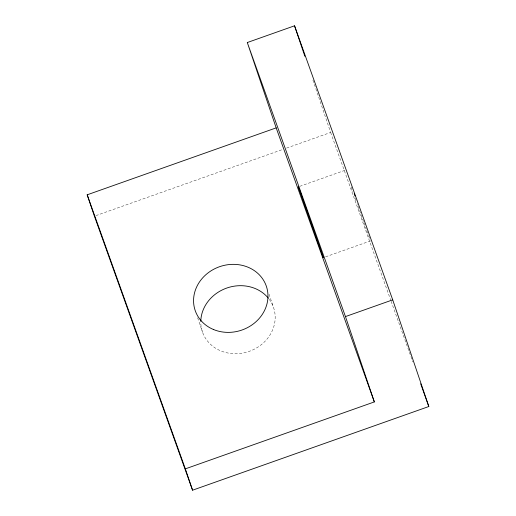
<?xml version="1.0" encoding="UTF-8"?>
<svg xmlns="http://www.w3.org/2000/svg" width="516" height="516" viewBox="0 0 516 516"><rect width="100%" height="100%" fill="white"/><g stroke="black" fill="none" stroke-linecap="round" stroke-linejoin="round"><path stroke-width="0.39" stroke-dasharray="2.58 1.94" d="M95.924 215.617L282.794 149.421M286.593 148.079L330.653 132.47L312.599 79.135M299.802 186.315L344.804 170.37M325.59 256.82L370.591 240.875M368.676 235.825L369.914 239.166M366.786 230.639L368.424 235.161M363.986 222.88L366.237 229.13M330.653 132.47L390.857 300.538M391.128 301.292L412.819 361.858M363.49 221.493L357.098 203.543M355.227 198.234L356.034 200.511M351.235 186.869L352.828 191.417M269.036 294.197L273.422 307.149M197.647 317.779L202.549 332.259M269.281 299.396A37.597 33.585 -18.7 0 1 248.544 351.59A37.597 33.585 -18.7 0 1 200.782 322.178"/><path stroke-width="0.77" d="M247.299 42.538L294.546 25.8L392.715 299.848L428.815 406.518L192.565 490.2L94.402 216.152L87.185 194.816L276.183 127.871L247.299 42.538L345.462 316.585L374.345 401.919L185.347 468.863L192.565 490.2M345.462 316.585L392.715 299.848M420.682 383.807L428.815 406.518M276.183 127.871L374.345 401.919M87.185 194.816L185.347 468.863M354.215 193.855L354.995 196.041M294.546 25.8L304.866 56.276M200.788 321.436A37.597 33.585 -18.7 0 1 227.046 287.947A37.597 33.585 -18.7 0 1 268.385 298.229M298.983 188.553L298.306 186.844L323.339 257.613L298.983 188.553M213.714 329.601A37.597 33.585 -18.7 0 0 267.927 294.43A37.597 33.585 -18.7 0 0 210.651 271.074A37.597 33.585 -18.7 0 0 213.714 329.601"/></g></svg>
